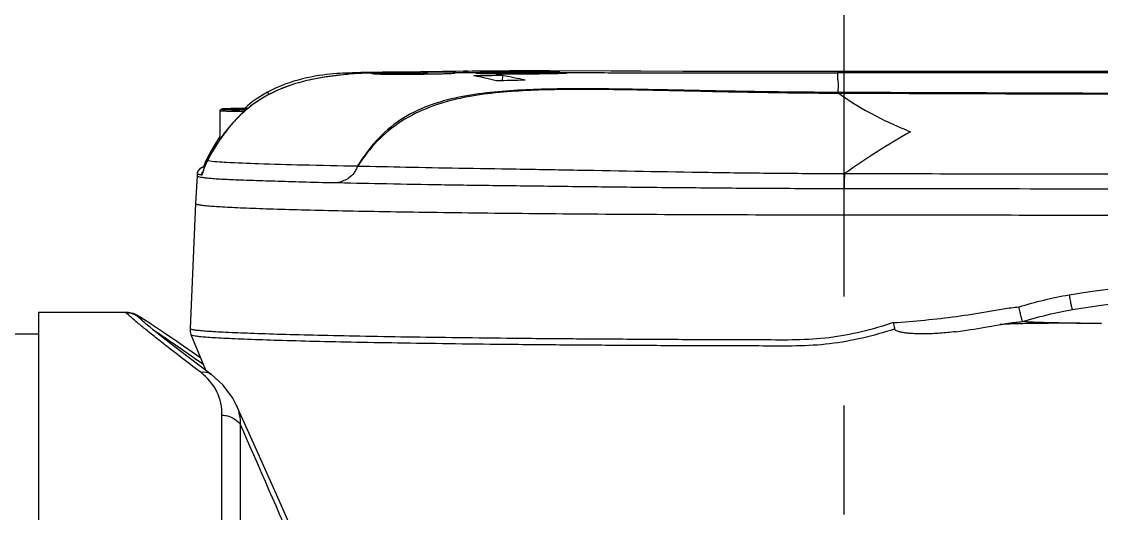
# Model space of a CAD drawing. Header units: millimetres. Extents: x 5828 to 6704, y 123 to 421.
# Drawn here: x 6375.774 to 6379.491, y 304.178 to 305.87 of the extents above; entities that cross this region are included whole.
import ezdxf

# ---------------------------------------------------------------- set-up
doc = ezdxf.new("R2010")
doc.units = ezdxf.units.MM
doc.linetypes.add('CENTER', pattern=[0.6, 0.375, -0.075, 0.075, -0.075])
doc.layers.add('中心线', color=7, linetype='Continuous')
doc.layers.add('外形图', color=7, linetype='Continuous')

msp = doc.modelspace()

# ---------------------------------------------------------------- linework, layer by layer
at = {"layer": '中心线', "linetype": 'CENTER', "ltscale": 5}
msp.add_line((6378.6045, 306.7988), (6378.6045, 298.2408), dxfattribs=at)
at = {"layer": '外形图', "linetype": 'ByBlock'}
for p, q in [((6376.8405, 305.6825), (6376.8311, 305.6812)), ((6376.8491, 305.6836), (6376.8405, 305.6825)), ((6376.8572, 305.6846), (6376.8491, 305.6836)), ((6376.868, 305.6859), (6376.8572, 305.6846)), ((6376.8804, 305.6872), (6376.868, 305.6859)), ((6376.8876, 305.6932), (6376.8903, 305.6933)), ((6376.9121, 305.6906), (6376.9073, 305.6901)), ((6376.9151, 305.6909), (6376.9121, 305.6906)), ((6376.9168, 305.6911), (6376.9151, 305.6909)), ((6376.9183, 305.6913), (6376.9168, 305.6911)), ((6376.9195, 305.6915), (6376.9183, 305.6913)), ((6376.9206, 305.6916), (6376.9195, 305.6915)), ((6377.0158, 305.6962), (6376.9668, 305.6955)), ((6376.98, 305.6915), (6376.98, 305.6919)), ((6377.1476, 305.6977), (6377.0158, 305.6962)), ((6377.0748, 305.6919), (6377.0745, 305.6882)), ((6377.0748, 305.6925), (6377.0749, 305.6925)), ((6377.0749, 305.6925), (6377.0756, 305.6925)), ((6377.1172, 305.6906), (6377.1172, 305.6885)), ((6377.2943, 305.6993), (6377.1476, 305.6977)), ((6377.1566, 305.6912), (6377.1568, 305.6889)), ((6377.1686, 305.6973), (6377.1694, 305.689)), ((6377.1686, 305.6947), (6377.1686, 305.6973)), ((6377.1686, 305.6947), (6377.1691, 305.689)), ((6377.1686, 305.6923), (6377.1686, 305.6947)), ((6377.1686, 305.6923), (6377.1689, 305.689)), ((6377.2664, 305.6977), (6377.266, 305.6931)), ((6377.266, 305.6931), (6377.266, 305.6928)), ((6377.2664, 305.6949), (6377.2662, 305.6929)), ((6377.2664, 305.6977), (6377.2664, 305.6949)), ((6377.2664, 305.6949), (6377.3508, 305.695)), ((6377.2664, 305.6949), (6377.2664, 305.6931)), ((6377.301, 305.6992), (6377.2943, 305.6992)), ((6377.3508, 305.695), (6377.3509, 305.6938)), ((6377.3645, 305.6979), (6377.3648, 305.6938)), ((6377.4297, 305.6845), (6377.4284, 305.6669)), ((6377.435, 305.6953), (6377.4348, 305.6938)), ((6377.4372, 305.6928), (6377.437, 305.6898)), ((6377.4532, 305.6918), (6377.453, 305.6898)), ((6377.4738, 305.6958), (6377.4739, 305.6947)), ((6377.4911, 305.6914), (6377.4911, 305.6897)), ((6377.5212, 305.6959), (6377.5212, 305.6946)), ((6377.5352, 305.6919), (6377.5353, 305.6899)), ((6377.5519, 305.6933), (6377.5522, 305.69)), ((6377.5836, 305.7007), (6377.5913, 305.7007)), ((6377.5917, 305.7007), (6377.5913, 305.7007)), ((6377.6148, 305.6951), (6377.6145, 305.6909)), ((6377.6265, 305.6949), (6377.6263, 305.6913)), ((6377.6265, 305.6979), (6377.6265, 305.697)), ((6378.2179, 305.6988), (6378.0506, 305.6992)), ((6378.4102, 305.6985), (6378.2179, 305.6988)), ((6380.982, 305.6984), (6378.4102, 305.6985)), ((6378.5841, 305.6984), (6378.5841, 305.6941)), ((6378.5842, 305.6704), (6378.5841, 305.6941)), ((6380.651, 305.6941), (6378.5841, 305.6941)), ((6376.6201, 305.6273), (6376.6244, 305.6193)), ((6376.6201, 305.6168), (6376.6201, 305.6169)), ((6376.457, 305.4655), (6376.457, 305.5641)), ((6376.4262, 305.416), (6376.4131, 305.392)), ((6376.4134, 305.3921), (6376.4132, 305.392)), ((6376.4135, 305.3921), (6376.4133, 305.3919)), ((6376.3781, 305.3466), (6376.3776, 305.3397)), ((6376.3781, 305.3466), (6376.3781, 305.3465)), ((6376.3776, 305.3396), (6376.3729, 305.2442)), ((6376.3729, 305.2442), (6376.3535, 304.8137)), ((6375.832, 304.8696), (6375.832, 300.2196)), ((6376.1346, 304.8696), (6375.832, 304.8696)), ((6376.1342, 304.8692), (6376.1346, 304.8696)), ((6376.2039, 304.8396), (6376.1947, 304.8456)), ((6376.2345, 304.8193), (6376.2209, 304.8284)), ((6375.832, 304.7946), (6375.432, 304.7946)), ((6376.2395, 304.7996), (6376.2269, 304.8097)), ((6376.2585, 304.8031), (6376.2345, 304.8193)), ((6376.2616, 304.7821), (6376.2395, 304.7996)), ((6376.3081, 304.7691), (6376.2585, 304.8031)), ((6376.3535, 304.8137), (6376.3535, 304.8116)), ((6376.4077, 304.6704), (6376.3573, 304.7922)), ((6378.9885, 304.8033), (6379.0125, 304.8065)), ((6376.2876, 304.7618), (6376.2616, 304.7821)), ((6376.3175, 304.7387), (6376.2876, 304.7618)), ((6376.3511, 304.713), (6376.3175, 304.7387)), ((6376.3884, 304.6848), (6376.3511, 304.713)), ((6376.4257, 304.657), (6376.3884, 304.6848)), ((6376.4257, 304.657), (6376.4263, 304.6566)), ((6376.4631, 301.7473), (6376.4631, 304.5158)), ((6376.5273, 301.7591), (6376.5273, 304.4828))]:
    msp.add_line(p, q, dxfattribs=at)
for points in [[(6376.8876, 305.6932), (6376.8788, 305.6928), (6376.8691, 305.6922), (6376.8585, 305.6914), (6376.8474, 305.6905), (6376.8356, 305.6894), (6376.8234, 305.688), (6376.8106, 305.6864), (6376.7973, 305.6845), (6376.7835, 305.6822), (6376.7693, 305.6796), (6376.7549, 305.6766), (6376.7403, 305.6732), (6376.7255, 305.6694), (6376.7105, 305.665), (6376.6954, 305.6601), (6376.6802, 305.6547), (6376.665, 305.6487), (6376.6497, 305.642), (6376.6344, 305.6347), (6376.6201, 305.6273)], [(6376.8311, 305.6812), (6376.8262, 305.6805), (6376.821, 305.6798), (6376.8157, 305.679), (6376.8101, 305.6781), (6376.8044, 305.6772), (6376.7983, 305.6761), (6376.792, 305.675), (6376.7855, 305.6738), (6376.7786, 305.6724), (6376.7714, 305.671), (6376.764, 305.6694), (6376.7562, 305.6676), (6376.7481, 305.6656), (6376.7398, 305.6635), (6376.7311, 305.6612), (6376.7222, 305.6586), (6376.713, 305.6559), (6376.7036, 305.6528), (6376.6939, 305.6495), (6376.684, 305.6459), (6376.6738, 305.642), (6376.6633, 305.6377), (6376.6526, 305.6331), (6376.6417, 305.628), (6376.6305, 305.6224), (6376.6201, 305.6169)], [(6376.9073, 305.6901), (6376.8963, 305.6889), (6376.8944, 305.6887), (6376.8924, 305.6885), (6376.8804, 305.6872)], [(6376.9668, 305.6955), (6376.9411, 305.695), (6376.9126, 305.6942), (6376.8903, 305.6933)], [(6376.9229, 305.692), (6376.9229, 305.692), (6376.9228, 305.692), (6376.9227, 305.692), (6376.9225, 305.6919), (6376.9222, 305.6919), (6376.9219, 305.6918), (6376.9215, 305.6918), (6376.9211, 305.6917), (6376.9206, 305.6916)], [(6377.8789, 305.6999), (6377.8278, 305.7001), (6377.8032, 305.7002), (6377.5917, 305.7007)], [(6378.0506, 305.6992), (6377.9055, 305.6998), (6377.8789, 305.6999)], [(6376.6201, 305.6169), (6376.6025, 305.6069), (6376.5848, 305.5956), (6376.5677, 305.5835), (6376.551, 305.5704), (6376.5347, 305.5562), (6376.5187, 305.5409), (6376.5029, 305.5242), (6376.4872, 305.5059), (6376.4716, 305.4861), (6376.4562, 305.4645), (6376.4411, 305.4411), (6376.4262, 305.416)], [(6376.6201, 305.6273), (6376.6025, 305.6173), (6376.5848, 305.606), (6376.5677, 305.5938), (6376.5511, 305.5807), (6376.5405, 305.5716)], [(6376.457, 305.4758), (6376.4562, 305.4747), (6376.4411, 305.4514), (6376.4262, 305.4262), (6376.4132, 305.4024)], [(6376.4132, 305.392), (6376.4125, 305.3907), (6376.4111, 305.3879), (6376.4098, 305.3852), (6376.4086, 305.3826), (6376.4075, 305.3801), (6376.4065, 305.3776), (6376.4055, 305.3753), (6376.4046, 305.373), (6376.4038, 305.3709), (6376.403, 305.3688), (6376.4023, 305.3668), (6376.4016, 305.365), (6376.401, 305.3632), (6376.3986, 305.3562)], [(6376.4132, 305.4024), (6376.4126, 305.401), (6376.4113, 305.3984), (6376.41, 305.3959), (6376.4089, 305.3934), (6376.4078, 305.3909), (6376.4068, 305.3885), (6376.4058, 305.3862), (6376.4049, 305.384), (6376.4041, 305.3818), (6376.4033, 305.3798), (6376.4026, 305.3778), (6376.402, 305.376), (6376.4014, 305.3743), (6376.4008, 305.3726), (6376.4001, 305.3704)], [(6376.404, 305.3714), (6376.4029, 305.3712), (6376.4017, 305.3709), (6376.4006, 305.3706), (6376.3995, 305.3703), (6376.3984, 305.3699), (6376.3972, 305.3695), (6376.3961, 305.3691), (6376.3949, 305.3686), (6376.3936, 305.368), (6376.3923, 305.3674), (6376.3909, 305.3665), (6376.3893, 305.3655), (6376.3877, 305.3643), (6376.3859, 305.3627), (6376.3842, 305.3608), (6376.3824, 305.3585), (6376.3808, 305.3559), (6376.3795, 305.3529), (6376.3786, 305.3497), (6376.3781, 305.3467)], [(6376.3986, 305.3562), (6376.3982, 305.3553), (6376.3979, 305.3545), (6376.3977, 305.3538), (6376.3975, 305.3533), (6376.3974, 305.353), (6376.3973, 305.3528), (6376.3973, 305.3528)], [(6379.3913, 304.8795), (6379.4906, 304.8948), (6379.5916, 304.9075), (6379.6931, 304.9173), (6379.7951, 304.9243), (6379.8976, 304.9284), (6380.0003, 304.9297), (6380.0963, 304.9282)], [(6376.1947, 304.8456), (6376.1906, 304.8482), (6376.1869, 304.8505), (6376.1834, 304.8527), (6376.1801, 304.8547), (6376.1769, 304.8565), (6376.1739, 304.8583), (6376.1707, 304.86), (6376.1674, 304.8616), (6376.1635, 304.8634), (6376.1586, 304.8654), (6376.1516, 304.8675), (6376.1416, 304.8692), (6376.1347, 304.8696)], [(6379.3171, 304.8644), (6379.3399, 304.8696), (6379.367, 304.8751), (6379.3913, 304.8795)], [(6376.2269, 304.8097), (6376.2161, 304.8185), (6376.2113, 304.8224), (6376.207, 304.826), (6376.2031, 304.8293), (6376.1995, 304.8323), (6376.1964, 304.835), (6376.1936, 304.8374), (6376.1913, 304.8395), (6376.1893, 304.8413), (6376.1877, 304.8427), (6376.1865, 304.8438), (6376.1857, 304.8446), (6376.1856, 304.8447)], [(6376.2209, 304.8284), (6376.2148, 304.8325), (6376.2039, 304.8396)], [(6379.1123, 304.8221), (6379.1229, 304.824), (6379.1526, 304.8295)], [(6379.1526, 304.8295), (6379.1618, 304.8311), (6379.1705, 304.8325), (6379.1726, 304.8328)], [(6376.3535, 304.8116), (6376.3536, 304.808), (6376.3542, 304.8032), (6376.3552, 304.7986), (6376.3566, 304.7941), (6376.3573, 304.7922)], [(6379.0125, 304.8065), (6379.0264, 304.8085), (6379.0399, 304.8104), (6379.053, 304.8124), (6379.0657, 304.8143), (6379.0779, 304.8163), (6379.0898, 304.8183), (6379.1123, 304.8221)], [(6376.3902, 304.7126), (6376.3314, 304.7531), (6376.3081, 304.7691)], [(6376.5137, 304.5497), (6376.501, 304.5741), (6376.4675, 304.619), (6376.4263, 304.6566)], [(6376.7393, 304.0422), (6376.6557, 304.2329), (6376.5633, 304.4399), (6376.5137, 304.5497)]]:
    msp.add_lwpolyline(points, dxfattribs=at)
for centre, radius, start, end in [((6376.9299, 305.6682), 0.025, 106.3826, 109.3812), ((6376.8983, 305.8693), 0.1792, 277.6582, 277.9339), ((6376.93, 305.6681), 0.0251, 91.3336, 106.3505), ((6377.1082, 293.4641), 12.2284, 90.15652, 90.60084), ((6377.0961, 305.6591), 0.0392, 121.5438, 122.6256), ((6377.3033, 305.4727), 0.2267, 90.5679, 92.2544), ((6377.4576, 282.7222), 22.9775, 90.1586, 90.39038), ((6377.3032, 305.4816), 0.2178, 88.5145, 90.5721), ((6377.589, 284.974), 20.7112, 90.4408, 90.71347), ((6377.1458, 304.6646), 1.0357, 75.3157, 79.6913), ((6377.3907, 305.5444), 0.1557, 104.8479, 106.4492), ((6377.3909, 305.545), 0.1552, 99.7833, 104.953), ((6377.4923, 200.3227), 105.3754, 89.927079, 90.069524), ((6377.411, 305.4418), 0.2585, 90.3782, 93.7734), ((6377.5517, 280.8526), 24.8481, 89.92651, 90.32832), ((6377.243, 304.5942), 1.1062, 76.1956, 80.2809), ((6377.5, 305.3052), 0.3955, 97.6698, 99.4603), ((6377.5005, 301.9284), 3.7675, 90.4051, 90.9957), ((6377.5132, 299.8731), 5.8228, 89.92208, 90.38796), ((6377.5757, 283.3531), 22.3476, 89.97971, 90.23891), ((6377.5916, 305.4226), 0.2781, 90.0759, 91.6515), ((6377.5777, 303.803), 1.8925, 88.5222, 88.8771), ((6377.6201, 297.7725), 7.8968, 90.82148, 91.53674), ((6380.0067, 303.3912), 2.4052, 119.1784, 125.5721), ((6376.5203, 305.3323), 0.1428, 174.3006, 177.0637), ((6376.403, 305.3441), 0.025, 89.9963, 174.2539), ((6376.4181, 305.3397), 0.0251, 143.4034, 147.9498), ((6350.6618, 292.9945), 28.302, 22.96058, 23.94887)]:
    msp.add_arc(centre, radius, start, end, dxfattribs=at)
for points, knots in [([(6376.9222, 305.6917), (6376.9086, 305.6899), (6376.8707, 305.6865), (6376.8016, 305.6779), (6376.7127, 305.6588), (6376.6507, 305.6334), (6376.6201, 305.6168)], [0, 0, 0, 0, 0.131664, 0.364039, 0.6664, 1, 1, 1, 1]), ([(6376.8903, 305.6933), (6376.896, 305.6936), (6376.9056, 305.6939), (6376.9169, 305.6941), (6376.9233, 305.6939), (6376.9266, 305.6938), (6376.9281, 305.6936), (6376.9294, 305.6935), (6376.9294, 305.6932)], [0, 0, 0, 0, 0.431151, 0.744244, 0.854861, 0.934256, 0.982304, 1, 1, 1, 1]), ([(6376.9294, 305.6932), (6376.9294, 305.6931), (6376.9286, 305.6928), (6376.9268, 305.6923), (6376.9246, 305.692), (6376.9231, 305.6918)], [0, 0, 0, 0, 0.075359, 0.264858, 1, 1, 1, 1]), ([(6376.9294, 305.6932), (6376.9683, 305.6941), (6377.0481, 305.6945), (6377.1278, 305.6947), (6377.1686, 305.6947)], [0, 0, 0, 0, 0.488271, 1, 1, 1, 1]), ([(6377.0166, 305.6886), (6377.0107, 305.6887), (6377.0013, 305.689), (6376.9889, 305.6895), (6376.9837, 305.6904), (6376.98, 305.6908), (6376.98, 305.6915)], [0, 0, 0, 0, 0.482028, 0.786482, 0.947348, 1, 1, 1, 1]), ([(6377.1147, 305.6884), (6377.1062, 305.6884), (6377.0735, 305.6882), (6377.0408, 305.6881), (6377.0166, 305.6886)], [0, 0, 0, 0, 0.26096, 1, 1, 1, 1]), ([(6377.0749, 305.6921), (6377.0749, 305.6921), (6377.0748, 305.692), (6377.0748, 305.692), (6377.0748, 305.6919)], [0, 0, 0, 0, 0.59063, 1, 1, 1, 1]), ([(6377.0748, 305.6919), (6377.0748, 305.6918), (6377.0759, 305.6915), (6377.0773, 305.6913), (6377.0807, 305.691), (6377.0854, 305.6908), (6377.0918, 305.6907), (6377.1025, 305.6906), (6377.1112, 305.6906), (6377.1172, 305.6906)], [0, 0, 0, 0, 0.013561, 0.053952, 0.12799, 0.23916, 0.390263, 0.573371, 1, 1, 1, 1]), ([(6377.2276, 305.6902), (6377.2199, 305.69), (6377.1823, 305.6891), (6377.1447, 305.6887), (6377.1147, 305.6884)], [0, 0, 0, 0, 0.204892, 1, 1, 1, 1]), ([(6377.1172, 305.6906), (6377.1211, 305.6906), (6377.1342, 305.6907), (6377.1473, 305.6908), (6377.1566, 305.6912)], [0, 0, 0, 0, 0.29279, 1, 1, 1, 1]), ([(6377.1566, 305.6912), (6377.1586, 305.6912), (6377.1617, 305.6914), (6377.1658, 305.6916), (6377.1674, 305.6919), (6377.1686, 305.6921), (6377.1686, 305.6923)], [0, 0, 0, 0, 0.493677, 0.789963, 0.946486, 1, 1, 1, 1]), ([(6377.2664, 305.6931), (6377.2664, 305.6929), (6377.2655, 305.6926), (6377.2641, 305.6923), (6377.2614, 305.6919), (6377.2553, 305.6914), (6377.2439, 305.6907), (6377.2338, 305.6904), (6377.2276, 305.6902)], [0, 0, 0, 0, 0.015691, 0.054755, 0.12203, 0.221378, 0.528065, 1, 1, 1, 1]), ([(6377.3789, 305.6905), (6377.3729, 305.6906), (6377.3627, 305.6909), (6377.3499, 305.6912), (6377.3426, 305.6921), (6377.3389, 305.6921), (6377.3382, 305.6927)], [0, 0, 0, 0, 0.442758, 0.749886, 0.929932, 1, 1, 1, 1]), ([(6377.4839, 305.6897), (6377.4744, 305.6897), (6377.4395, 305.6898), (6377.4045, 305.69), (6377.3789, 305.6905)], [0, 0, 0, 0, 0.269453, 1, 1, 1, 1]), ([(6377.4588, 305.6945), (6377.4565, 305.6945), (6377.449, 305.6943), (6377.4415, 305.6941), (6377.4362, 305.6938)], [0, 0, 0, 0, 0.304399, 1, 1, 1, 1]), ([(6377.4372, 305.6928), (6377.4379, 305.6926), (6377.4432, 305.692), (6377.4485, 305.6919), (6377.4532, 305.6918)], [0, 0, 0, 0, 0.126441, 1, 1, 1, 1]), ([(6377.4532, 305.6918), (6377.4557, 305.6917), (6377.4684, 305.6914), (6377.481, 305.6914), (6377.4911, 305.6914)], [0, 0, 0, 0, 0.203333, 1, 1, 1, 1]), ([(6377.4936, 305.6947), (6377.4902, 305.6947), (6377.4786, 305.6947), (6377.467, 305.6947), (6377.4588, 305.6945)], [0, 0, 0, 0, 0.294981, 1, 1, 1, 1]), ([(6377.6058, 305.6907), (6377.5971, 305.6905), (6377.5565, 305.6899), (6377.5158, 305.6897), (6377.4839, 305.6897)], [0, 0, 0, 0, 0.213921, 1, 1, 1, 1]), ([(6377.4911, 305.6914), (6377.4954, 305.6914), (6377.5101, 305.6915), (6377.5248, 305.6916), (6377.5352, 305.6919)], [0, 0, 0, 0, 0.292297, 1, 1, 1, 1]), ([(6377.5354, 305.6943), (6377.5326, 305.6944), (6377.5186, 305.6947), (6377.5047, 305.6947), (6377.4936, 305.6947)], [0, 0, 0, 0, 0.202972, 1, 1, 1, 1]), ([(6377.5212, 305.6959), (6377.5299, 305.6959), (6377.5612, 305.6958), (6377.5924, 305.6956), (6377.6148, 305.6951)], [0, 0, 0, 0, 0.281264, 1, 1, 1, 1]), ([(6377.5352, 305.6919), (6377.5378, 305.692), (6377.542, 305.6922), (6377.5477, 305.6924), (6377.5501, 305.6929), (6377.5519, 305.693), (6377.5519, 305.6933)], [0, 0, 0, 0, 0.47488, 0.778695, 0.945181, 1, 1, 1, 1]), ([(6377.5519, 305.6933), (6377.5518, 305.6936), (6377.5499, 305.6935), (6377.5475, 305.694), (6377.542, 305.6941), (6377.5379, 305.6943), (6377.5354, 305.6943)], [0, 0, 0, 0, 0.060163, 0.237429, 0.545759, 1, 1, 1, 1]), ([(6377.6522, 305.6932), (6377.6521, 305.6929), (6377.6509, 305.6928), (6377.6492, 305.6924), (6377.6456, 305.6921), (6377.6407, 305.6918), (6377.6341, 305.6915), (6377.6223, 305.6911), (6377.6127, 305.6909), (6377.6058, 305.6907)], [0, 0, 0, 0, 0.015645, 0.058525, 0.13201, 0.238619, 0.379999, 0.554859, 1, 1, 1, 1]), ([(6377.6265, 305.6949), (6377.6304, 305.6948), (6377.6369, 305.6946), (6377.6444, 305.6942), (6377.6485, 305.6939), (6377.6505, 305.6937), (6377.6515, 305.6935), (6377.6522, 305.6933), (6377.6522, 305.6932)], [0, 0, 0, 0, 0.451434, 0.761063, 0.865972, 0.939485, 0.983213, 1, 1, 1, 1]), ([(6377.6265, 305.6949), (6377.695, 305.6948), (6378.0142, 305.6944), (6378.3334, 305.6941), (6378.5841, 305.6941)], [0, 0, 0, 0, 0.214741, 1, 1, 1, 1]), ([(6378.5842, 305.6704), (6378.5842, 305.6673), (6378.5844, 305.6528), (6378.5842, 305.6382), (6378.5841, 305.6266)], [0, 0, 0, 0, 0.206719, 1, 1, 1, 1]), ([(6376.6201, 305.6168), (6376.5974, 305.6045), (6376.5542, 305.5757), (6376.4796, 305.5038), (6376.4373, 305.4378), (6376.4134, 305.3921)], [0, 0, 0, 0, 0.250169, 0.500355, 1, 1, 1, 1]), ([(6378.5841, 305.6266), (6378.5115, 305.6269), (6378.3663, 305.6281), (6378.1486, 305.6318), (6377.9309, 305.6366), (6377.7132, 305.64), (6377.5318, 305.638), (6377.387, 305.6277), (6377.244, 305.6073), (6377.1026, 305.5598), (6376.9924, 305.4635), (6376.9494, 305.4045), (6376.9303, 305.3737)], [0, 0, 0, 0, 0.125139, 0.250281, 0.375414, 0.500526, 0.625598, 0.688117, 0.750614, 0.874998, 0.93746, 1, 1, 1, 1]), ([(6378.5878, 305.6232), (6378.5152, 305.6234), (6378.37, 305.6249), (6378.1523, 305.6291), (6377.9347, 305.6343), (6377.717, 305.6379), (6377.5355, 305.6358), (6377.3906, 305.6249), (6377.2477, 305.6032), (6377.1076, 305.5542), (6376.9951, 305.4612), (6376.9506, 305.4036), (6376.9309, 305.3732)], [0, 0, 0, 0, 0.125167, 0.25032, 0.375468, 0.500616, 0.625757, 0.688329, 0.750881, 0.875241, 0.937562, 1, 1, 1, 1]), ([(6378.5878, 305.6232), (6378.5875, 305.6236), (6378.5865, 305.625), (6378.5852, 305.6262), (6378.5841, 305.6266)], [0, 0, 0, 0, 0.306625, 1, 1, 1, 1]), ([(6378.5878, 305.6232), (6378.6209, 305.5985), (6378.7009, 305.5496), (6378.7859, 305.5106), (6378.8341, 305.4912)], [0, 0, 0, 0, 0.443007, 1, 1, 1, 1]), ([(6376.457, 305.5641), (6376.457, 305.5662), (6376.4592, 305.5689), (6376.4635, 305.5696), (6376.4683, 305.5699), (6376.476, 305.5703), (6376.4865, 305.5707), (6376.4997, 305.571), (6376.5221, 305.5714), (6376.54, 305.5716), (6376.5527, 305.5717)], [0, 0, 0, 0, 0.062613, 0.081941, 0.131026, 0.209071, 0.316718, 0.452341, 0.613501, 1, 1, 1, 1]), ([(6376.5527, 305.5717), (6376.5404, 305.5716), (6376.5187, 305.5714), (6376.4931, 305.5709), (6376.4779, 305.5704), (6376.4693, 305.57), (6376.4659, 305.5697), (6376.4612, 305.5693), (6376.4644, 305.5683), (6376.4678, 305.5685), (6376.4751, 305.5679), (6376.4895, 305.5675), (6376.5138, 305.5669), (6376.5347, 305.5667), (6376.5466, 305.5665)], [0, 0, 0, 0, 0.209622, 0.372645, 0.432945, 0.477604, 0.505849, 0.517284, 0.523628, 0.546707, 0.586372, 0.64195, 0.796672, 1, 1, 1, 1]), ([(6376.457, 305.5641), (6376.457, 305.564), (6376.4577, 305.5639), (6376.4586, 305.5637), (6376.4604, 305.5635), (6376.4641, 305.5632), (6376.4706, 305.5629), (6376.4802, 305.5626), (6376.4923, 305.5622), (6376.5127, 305.5618), (6376.5292, 305.5616), (6376.5408, 305.5615)], [0, 0, 0, 0, 0.004851, 0.017816, 0.039144, 0.068794, 0.1526, 0.267924, 0.412903, 0.585179, 1, 1, 1, 1]), ([(6376.4133, 305.3919), (6376.4116, 305.3885), (6376.4055, 305.3757), (6376.401, 305.3623), (6376.3978, 305.3526)], [0, 0, 0, 0, 0.272647, 1, 1, 1, 1]), ([(6376.4132, 305.4024), (6376.413, 305.402), (6376.4152, 305.4008), (6376.416, 305.3999), (6376.417, 305.3992)], [0, 0, 0, 0, 0.270773, 1, 1, 1, 1]), ([(6376.4134, 305.3921), (6376.4353, 305.3892), (6376.4939, 305.3854), (6376.6032, 305.3813), (6376.7535, 305.3769), (6376.8672, 305.3747), (6376.9303, 305.3737)], [0, 0, 0, 0, 0.127743, 0.340444, 0.634053, 1, 1, 1, 1]), ([(6376.3932, 305.3422), (6376.3894, 305.3428), (6376.3844, 305.3436), (6376.3796, 305.3451), (6376.3781, 305.3461), (6376.3781, 305.3466)], [0, 0, 0, 0, 0.718093, 0.908243, 1, 1, 1, 1]), ([(6376.3978, 305.3526), (6376.397, 305.35), (6376.3959, 305.3465), (6376.3945, 305.3432), (6376.3935, 305.3422), (6376.3932, 305.3422)], [0, 0, 0, 0, 0.70325, 0.903563, 1, 1, 1, 1]), ([(6376.403, 305.3691), (6376.403, 305.3692), (6376.403, 305.3693), (6376.403, 305.3694), (6376.4031, 305.3694)], [0, 0, 0, 0, 0.490534, 1, 1, 1, 1]), ([(6376.9309, 305.3732), (6376.9296, 305.3712), (6376.928, 305.3668), (6376.9238, 305.3585), (6376.916, 305.3458), (6376.8974, 305.3274), (6376.877, 305.3206), (6376.8648, 305.3162)], [0, 0, 0, 0, 0.077412, 0.155193, 0.306654, 0.569769, 1, 1, 1, 1]), ([(6376.9309, 305.3732), (6376.9859, 305.3721), (6377.1019, 305.37), (6377.2838, 305.3659), (6377.4811, 305.3633), (6377.7676, 305.3583), (6378.066, 305.3527), (6378.3725, 305.3484), (6378.529, 305.3478), (6378.6075, 305.3476)], [0, 0, 0, 0, 0.098534, 0.207482, 0.325612, 0.451483, 0.72012, 0.8595, 1, 1, 1, 1]), ([(6378.6074, 305.3476), (6378.6065, 305.3404), (6378.6055, 305.3233), (6378.6051, 305.3062), (6378.6051, 305.2963)], [0, 0, 0, 0, 0.420442, 1, 1, 1, 1]), ([(6378.6075, 305.3476), (6378.8997, 305.3471), (6380.0692, 305.3451), (6381.2386, 305.344), (6382.1159, 305.3434)], [0, 0, 0, 0, 0.249859, 1, 1, 1, 1]), ([(6376.3776, 305.3396), (6376.3776, 305.3387), (6376.3812, 305.3373), (6376.3865, 305.3359), (6376.3968, 305.3342), (6376.4105, 305.3326), (6376.4282, 305.3309), (6376.4594, 305.3287), (6376.5079, 305.3264), (6376.5771, 305.3241), (6376.6607, 305.3214), (6376.7582, 305.3182), (6376.8278, 305.3168), (6376.8648, 305.3162)], [0, 0, 0, 0, 0.005265, 0.01795, 0.038513, 0.066979, 0.103316, 0.147476, 0.259048, 0.401158, 0.572781, 0.772794, 1, 1, 1, 1]), ([(6376.8648, 305.3162), (6376.9203, 305.3146), (6377.0381, 305.3127), (6377.2238, 305.3089), (6377.4268, 305.3065), (6377.6445, 305.3038), (6377.8742, 305.3009), (6378.1129, 305.2988), (6378.3575, 305.2965), (6378.5222, 305.2964), (6378.605, 305.2963)], [0, 0, 0, 0, 0.095821, 0.202997, 0.320164, 0.445818, 0.578363, 0.716118, 0.857323, 1, 1, 1, 1]), ([(6378.605, 305.2963), (6379.0074, 305.2957), (6379.8126, 305.2947), (6381.0206, 305.2935), (6382.2291, 305.2925), (6383.438, 305.2917), (6384.4456, 305.2912), (6385.2518, 305.2908), (6385.8566, 305.2906), (6386.4614, 305.2903), (6386.9653, 305.2902), (6387.3686, 305.2899), (6387.671, 305.2904), (6387.9734, 305.2893), (6388.1749, 305.2807), (6388.2754, 305.273)], [0, 0, 0, 0, 0.124847, 0.249763, 0.374733, 0.499743, 0.624783, 0.687311, 0.749844, 0.81238, 0.87492, 0.90619, 0.937461, 0.968732, 1, 1, 1, 1]), ([(6376.3729, 305.2442), (6376.3728, 305.2431), (6376.3776, 305.2416), (6376.3844, 305.2401), (6376.398, 305.2383), (6376.4157, 305.2365), (6376.4389, 305.2347), (6376.467, 305.233), (6376.5001, 305.2312), (6376.554, 305.2288), (6376.6331, 305.2259), (6376.7416, 305.2227), (6376.8674, 305.2197), (6377.0094, 305.217), (6377.1661, 305.2145), (6377.4003, 305.2114), (6377.718, 305.2084), (6378.1205, 305.2062), (6378.5406, 305.2055), (6378.9674, 305.2051), (6379.3953, 305.2046), (6379.8232, 305.2041), (6380.3939, 305.2036), (6381.1075, 305.2029), (6381.964, 305.2022), (6382.8207, 305.2016), (6383.6775, 305.2011), (6384.5345, 305.2007), (6385.6774, 305.2002), (6387.1061, 305.1997), (6388.2492, 305.1994), (6388.8207, 305.1993)], [0, 0, 0, 0, 0.000253, 0.000894, 0.001943, 0.0034, 0.005262, 0.007526, 0.010189, 0.013246, 0.020517, 0.029265, 0.039407, 0.050847, 0.06348, 0.077185, 0.10729, 0.140033, 0.174172, 0.20853, 0.242896, 0.277269, 0.311649, 0.380427, 0.449225, 0.518041, 0.586869, 0.655709, 0.724557, 0.862271, 1, 1, 1, 1]), ([(6379.3799, 304.9301), (6379.758, 304.994), (6380.5386, 305.0019), (6381.2856, 304.7676), (6381.6257, 304.5906)], [0, 0, 0, 0, 0.500079, 1, 1, 1, 1]), ([(6379.3799, 304.9301), (6379.381, 304.9237), (6379.3826, 304.9143), (6379.385, 304.9023), (6379.3866, 304.8947), (6379.3881, 304.8886), (6379.3893, 304.8836), (6379.3903, 304.8813), (6379.3909, 304.8795), (6379.3913, 304.8795)], [0, 0, 0, 0, 0.378101, 0.550245, 0.701743, 0.826556, 0.91976, 0.97786, 1, 1, 1, 1]), ([(6376.3903, 304.6634), (6376.3545, 304.6906), (6376.3038, 304.729), (6376.2415, 304.7781), (6376.2045, 304.8075), (6376.1757, 304.8315), (6376.1533, 304.8493), (6376.1424, 304.8614), (6376.1341, 304.8669), (6376.1342, 304.8692)], [0, 0, 0, 0, 0.410069, 0.580158, 0.724178, 0.839839, 0.925104, 0.978707, 1, 1, 1, 1]), ([(6378.7745, 304.8343), (6378.8108, 304.8368), (6378.8833, 304.8427), (6378.9918, 304.8553), (6379.0818, 304.8686), (6379.1532, 304.8829), (6379.1894, 304.887), (6379.2075, 304.8887)], [0, 0, 0, 0, 0.249966, 0.499957, 0.749977, 0.875009, 1, 1, 1, 1]), ([(6379.2203, 304.8383), (6379.2196, 304.8384), (6379.2189, 304.8406), (6379.2178, 304.8437), (6379.2164, 304.8487), (6379.2141, 304.8577), (6379.2111, 304.8712), (6379.2087, 304.8826), (6379.2075, 304.8887)], [0, 0, 0, 0, 0.038124, 0.106369, 0.204897, 0.330253, 0.642782, 1, 1, 1, 1]), ([(6378.7745, 304.8343), (6378.7386, 304.8221), (6378.6658, 304.8011), (6378.5539, 304.7803), (6378.4404, 304.7737), (6378.29, 304.7755), (6378.1043, 304.7753), (6377.8857, 304.7767), (6377.6743, 304.778), (6377.4724, 304.7798), (6377.282, 304.782), (6377.1052, 304.7844), (6376.9438, 304.7872), (6376.7994, 304.7901), (6376.6737, 304.7934), (6376.5678, 304.7969), (6376.4926, 304.7999), (6376.4432, 304.8025), (6376.4144, 304.8042), (6376.3913, 304.8061), (6376.3737, 304.8079), (6376.3621, 304.81), (6376.356, 304.8114), (6376.3543, 304.8126)], [0, 0, 0, 0, 0.046781, 0.093542, 0.140293, 0.186974, 0.279401, 0.369774, 0.457146, 0.540607, 0.619293, 0.692378, 0.759104, 0.818772, 0.870774, 0.914559, 0.949648, 0.963812, 0.975689, 0.985258, 0.992502, 0.99741, 1, 1, 1, 1]), ([(6378.7745, 304.8343), (6378.7748, 304.8324), (6378.7763, 304.825), (6378.7779, 304.8177), (6378.7791, 304.8122)], [0, 0, 0, 0, 0.256629, 1, 1, 1, 1]), ([(6379.4911, 304.8309), (6379.4339, 304.832), (6379.3474, 304.8325), (6379.2461, 304.8314), (6379.1871, 304.8299), (6379.1573, 304.8287), (6379.1424, 304.8276)], [0, 0, 0, 0, 0.491817, 0.743997, 0.871493, 1, 1, 1, 1]), ([(6379.491, 304.8308), (6379.4665, 304.8312), (6379.4176, 304.8322), (6379.3567, 304.833), (6379.3089, 304.834), (6379.2799, 304.8347), (6379.2577, 304.8355), (6379.2427, 304.8362), (6379.2301, 304.8372), (6379.2225, 304.8377), (6379.2196, 304.8384)], [0, 0, 0, 0, 0.27086, 0.540121, 0.672136, 0.79978, 0.860412, 0.916998, 0.96606, 1, 1, 1, 1]), ([(6376.2246, 304.8115), (6376.2345, 304.805), (6376.2925, 304.7661), (6376.3496, 304.7259), (6376.3973, 304.6929)], [0, 0, 0, 0, 0.169663, 1, 1, 1, 1]), ([(6376.3543, 304.8126), (6376.3541, 304.8127), (6376.3537, 304.813), (6376.3535, 304.8135), (6376.3535, 304.8136)], [0, 0, 0, 0, 0.587174, 1, 1, 1, 1]), ([(6378.7791, 304.8122), (6378.7428, 304.8002), (6378.669, 304.7796), (6378.5557, 304.7591), (6378.441, 304.7527), (6378.2889, 304.7545), (6378.1012, 304.7543), (6377.8803, 304.7556), (6377.6669, 304.757), (6377.4632, 304.7588), (6377.2716, 304.761), (6377.0939, 304.7635), (6376.9322, 304.7663), (6376.7881, 304.7694), (6376.6632, 304.7727), (6376.5717, 304.7758), (6376.5091, 304.7783), (6376.4705, 304.7801), (6376.4374, 304.7819), (6376.4101, 304.7837), (6376.3886, 304.7856), (6376.3729, 304.7875), (6376.3633, 304.7893), (6376.3589, 304.7909), (6376.3575, 304.7917), (6376.3573, 304.7922)], [0, 0, 0, 0, 0.047278, 0.094534, 0.141779, 0.188948, 0.282325, 0.373582, 0.461738, 0.545852, 0.625029, 0.698417, 0.765236, 0.824768, 0.876389, 0.919533, 0.937773, 0.953725, 0.967352, 0.978624, 0.987526, 0.994046, 0.998176, 0.999358, 1, 1, 1, 1]), ([(6378.9885, 304.8033), (6378.9708, 304.801), (6378.9441, 304.7983), (6378.9084, 304.7963), (6378.8816, 304.7955), (6378.8548, 304.7958), (6378.8325, 304.797), (6378.8148, 304.7989), (6378.8017, 304.801), (6378.7909, 304.8037), (6378.7831, 304.8071), (6378.7796, 304.8102), (6378.7791, 304.8122)], [0, 0, 0, 0, 0.251326, 0.376983, 0.502611, 0.628177, 0.753596, 0.816195, 0.878618, 0.940579, 0.971081, 1, 1, 1, 1]), ([(6376.4631, 304.5158), (6376.4649, 304.5432), (6376.4521, 304.6017), (6376.4128, 304.645), (6376.3903, 304.6634)], [0, 0, 0, 0, 0.485305, 1, 1, 1, 1]), ([(6376.4631, 304.5158), (6376.4697, 304.5157), (6376.494, 304.5127), (6376.5176, 304.4981), (6376.5273, 304.4828)], [0, 0, 0, 0, 0.266397, 1, 1, 1, 1])]:
    msp.add_open_spline(points, degree=3, knots=knots, dxfattribs=at)
for points in [[(6377.1686, 305.6973), (6377.2012, 305.6975), (6377.2338, 305.6976), (6377.2664, 305.6977)], [(6377.3382, 305.6927), (6377.3712, 305.6927), (6377.4042, 305.6928), (6377.4372, 305.6928)], [(6377.4362, 305.6938), (6377.4064, 305.6938), (6377.3765, 305.6938), (6377.3466, 305.6938)], [(6377.6265, 305.697), (6377.5667, 305.6971), (6377.507, 305.6971), (6377.4472, 305.6971)], [(6379.547, 305.6232), (6379.226, 305.6243), (6378.905, 305.6254), (6378.5841, 305.6266)], [(6379.5539, 305.62), (6379.2319, 305.621), (6378.9098, 305.6221), (6378.5878, 305.6232)], [(6376.3932, 305.3422), (6376.3935, 305.346), (6376.3948, 305.3498), (6376.3969, 305.353)], [(6379.2075, 304.8887), (6379.2641, 304.9057), (6379.3216, 304.9203), (6379.3799, 304.9301)], [(6376.1342, 304.8692), (6376.1546, 304.8692), (6376.1768, 304.8578), (6376.1887, 304.8412)], [(6379.2196, 304.8384), (6379.2518, 304.8479), (6379.2843, 304.8566), (6379.3171, 304.8644)], [(6379.1726, 304.8328), (6379.1884, 304.835), (6379.2043, 304.8368), (6379.2202, 304.8383)], [(6376.3903, 304.6634), (6376.402, 304.6661), (6376.4161, 304.6642), (6376.4257, 304.657)], [(6376.5273, 304.4828), (6376.528, 304.5056), (6376.5231, 304.529), (6376.5137, 304.5498)]]:
    msp.add_open_spline(points, degree=3, dxfattribs=at)

doc.saveas('drawing.dxf')
